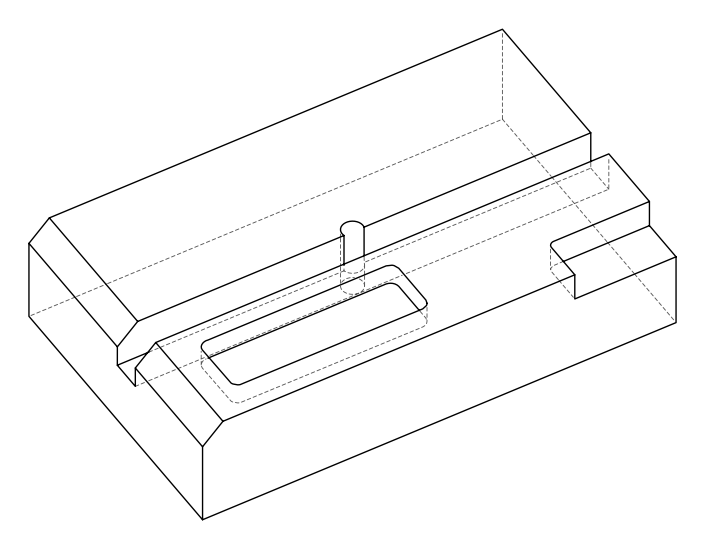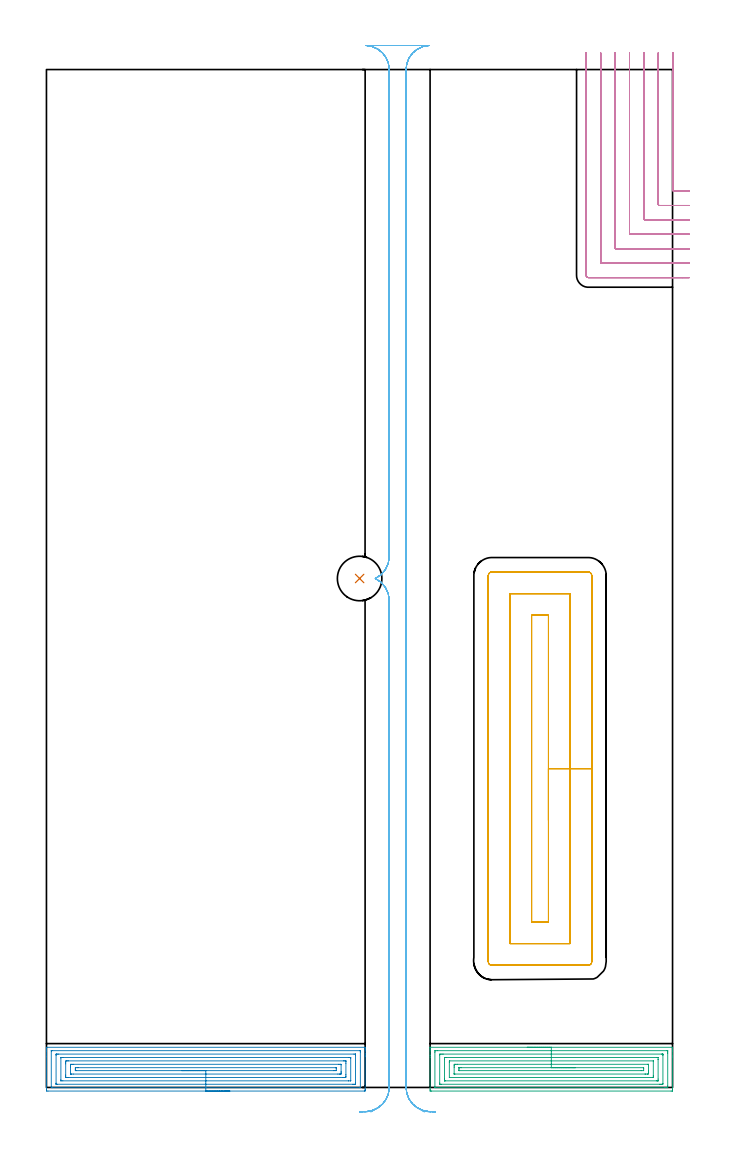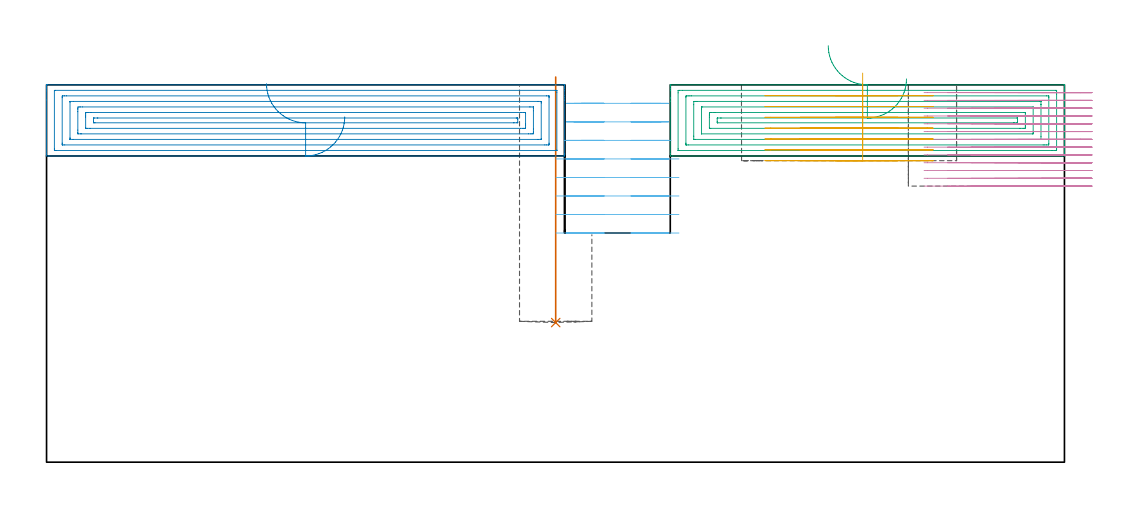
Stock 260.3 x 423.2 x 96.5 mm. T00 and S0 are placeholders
(PLAN: 6 operations, 4 tool changes, 64.7 min)
(1 INDEXABLE_INSERT_DRILL_BLIND_HOLE_FROM_SOLID | STEP1POCKET | NXT0302_008 | 0.25 min | 16257 mm3)
(2 AREA_MILL | FG_CHAMFER_SURFACE | UGT0205_001 | 7.69 min | 23218 mm3)
(3 AREA_MILL_1 | FG_CHAMFER_SURFACE_1 | UGT0205_001 | 5.91 min | 17962 mm3)
(4 MILL_CORNER_NOTCH_RECTANGULAR | CORNER_NOTCH_RECTANGULAR | NXT0201_009 | Follow Part, ap 2, ae 75% | 20.48 min | 93406 mm3)
(5 MILL_RECTANGULAR_POCKET | POCKET_RECTANGULAR_STRAIGHT | NXT0201_011 | Follow Part, ap 3, ae 75% | 15.2 min | 186329 mm3)
(6 MILL_RECTANGULAR_SLOT | SLOT_RECTANGULAR | UGT0201_094 | Follow Part, ap 5, ae 75% | 15.17 min | 427048 mm3)
(TOOL NXT0302_008 | Index. Insert Drill 18.5mm [880-D1850L25-05] | D18.5 PA176 FL93 Z2)
(TOOL UGT0205_001 | Chamfer Mill 20 x 3 x 45 deg. | D20 FL50 Z2)
(TOOL NXT0201_009 | ENDMILL 8mm [2P460-0800-NA 1630] | D8 FL26 Z6)
(TOOL NXT0201_011 | ENDMILL 12mm [2P460-1200-NA 1630] | D12 FL38 Z6)
(TOOL UGT0201_094 | End mill 20 mm | D20 FL38 Z4)
(OP 1 INDEXABLE_INSERT_DRILL_BLIND_HOLE_FROM_SOLID)
G17 G21 G94 G90
T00 M6
G54
G17 G0 G90 X130.2 Y211.6 S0 M3
G43 Z106.5 H1
G94 G81 G98 Z35.7 F250. R98.5
G80
M5
M2
(OP 2 AREA_MILL)
G17 G21 G94 G90
T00 M6
G54
G17 G0 G90 X76.25 Y-1.5 S1061 M3
G43 Z106.5 H0
Z88.3
G94 G1 X76.212 Z87.428 F250.
X76.098 Z86.564
X75.909 Z85.712
X75.647 Z84.88
X75.313 Z84.074
X74.91 Z83.3
X74.442 Z82.564
X73.91 Z81.872
X73.321 Z81.229
X72.678 Z80.64
X71.986 Z80.109
X71.25 Z79.64
X70.476 Z79.237
X69.67 Z78.903
X68.838 Z78.641
X67.986 Z78.452
X67.122 Z78.338
X66.25 Z78.3
X0.613 Y-1.499 Z78.301
X0.007 Y-1.491 Z78.306
X0. Y-0.885 Z78.912
Y12.792 Z92.587
Y15.192 Z94.987
Y15.859 Z95.659
Y16.241 Z96.04
X0.007 Y16.64 Z96.431
X0.01 Y16.697 Z96.488
X0.167 Y16.7 Z96.5
X132.333
X132.49 Y16.697 Z96.488
X132.497 Y16.661 Z96.452
X132.498 Y16.638 Z96.429
X132.5 Y16.241 Z96.04
Y15.859 Z95.658
Y15.192 Z94.987
Y13.965 Z93.762
Y13.405 Z93.2
Y12.792 Z92.587
Y-0.885 Z78.912
X132.498 Y-1.167 Z78.631
X132.49 Y-1.492 Z78.306
X132.165 Y-1.499 Z78.299
X66.25 Y-1.5 Z78.3
Y-0.086 Z79.714
X2.399
X2.305 Y-0.085 Z79.715
X2.118 Y-0.081 Z79.719
X2.009 Y-0.077 Z79.723
X2.006 Y-0.048 Z79.752
X2.003 Y0.008 Z79.808
X2. Y0.408 Z80.208
Y15.192 Z94.992
X2.002 Y15.242 Z95.042
X2.005 Y15.266 Z95.066
X2.009 Y15.274 Z95.074
X2.025 Y15.279 Z95.079
X2.211 Y15.284 Z95.084
X2.306 Y15.286 Z95.086
X130.101
X130.195 Y15.285 Z95.085
X130.382 Y15.281 Z95.081
X130.491 Y15.277 Z95.077
X130.494 Y15.248 Z95.048
X130.497 Y15.192 Z94.992
X130.5 Y14.793 Z94.593
Y0.008 Z79.808
X130.498 Y-0.042 Z79.758
X130.495 Y-0.066 Z79.734
X130.492 Y-0.074 Z79.726
X130.475 Y-0.079 Z79.721
X130.289 Y-0.084 Z79.716
X130.194 Y-0.086 Z79.714
X66.25
Y1.328 Z81.128
X4.651 Y1.329 Z81.129
X4.185 Y1.331 Z81.131
X4.031 Y1.333 Z81.133
X4.013 Y1.335 Z81.135
X4.008 Y1.387 Z81.187
X4.003 Y1.486 Z81.286
X4.001 Y1.609 Z81.409
X4. Y1.795 Z81.595
X4.001 Y13.405 Z93.205
X4.002 Y13.589 Z93.389
X4.01 Y13.776 Z93.576
X4.02 Y13.865 Z93.665
X4.069 Y13.867 Z93.667
X4.185 Y13.87 Z93.67
X4.613 Y13.871 Z93.671
X5.078 Y13.872 Z93.672
X127.849 Y13.871 Z93.671
X128.315 Y13.869 Z93.669
X128.469 Y13.867 Z93.667
X128.487 Y13.865 Z93.665
X128.492 Y13.813 Z93.613
X128.497 Y13.714 Z93.514
X128.499 Y13.591 Z93.391
X128.5 Y13.405 Z93.205
X128.499 Y1.795 Z81.595
X128.498 Y1.611 Z81.411
X128.49 Y1.424 Z81.224
X128.48 Y1.335 Z81.135
X128.431 Y1.333 Z81.133
X128.315 Y1.33 Z81.13
X127.887 Y1.329 Z81.129
X127.422 Y1.328 Z81.128
X66.25
Y2.743 Z82.543
X6.809
X6.025 Y2.749 Z82.549
X6.01 Y2.75 Z82.55
X6.006 Y2.771 Z82.571
X6.002 Y2.822 Z82.622
X6. Y2.927 Z82.727
Y3.135 Z82.935
Y12.268 Z92.068
X6.002 Y12.376 Z92.176
X6.006 Y12.429 Z92.229
X6.01 Y12.45 Z92.25
X6.031 Y12.452 Z92.252
X6.864 Y12.457 Z92.257
X6.919
X125.691
X126.475 Y12.451 Z92.251
X126.49 Y12.449 Z92.249
X126.494 Y12.429 Z92.229
X126.498 Y12.378 Z92.178
X126.5 Y12.273 Z92.073
Y12.065 Z91.865
Y2.932 Z82.732
X126.498 Y2.824 Z82.624
X126.494 Y2.771 Z82.571
X126.49 Y2.75 Z82.55
X126.469 Y2.748 Z82.548
X125.636 Y2.743 Z82.543
X125.581
X66.25
Y4.157 Z83.957
X8.967
X8.65 Y4.158 Z83.958
X8.07 Y4.162 Z83.962
X8.025 Y4.164 Z83.964
X8.01 Y4.175 Z83.975
X8.004 Y4.228 Z84.028
X8.001 Y4.474 Z84.274
X8. Y5.125 Z84.925
Y9.833 Z89.633
X8.003 Y10.48 Z90.28
X8.01 Y10.726 Z90.526
X8.026 Y11.036 Z90.836
X8.336 Y11.04 Z90.84
X8.65 Y11.042 Z90.842
X9.227 Y11.043 Z90.843
X123.533
X123.85 Y11.042 Z90.842
X124.43 Y11.038 Z90.838
X124.475 Y11.036 Z90.836
X124.49 Y11.025 Z90.825
X124.496 Y10.972 Z90.772
X124.498 Y10.726 Z90.526
X124.5 Y10.076 Z89.876
Y5.367 Z85.167
X124.497 Y4.72 Z84.52
X124.49 Y4.474 Z84.274
X124.474 Y4.164 Z83.964
X124.164 Y4.16 Z83.96
X123.85 Y4.158 Z83.958
X123.273 Y4.157 Z83.957
X66.25
Y5.571 Z85.371
X11.126
X10.437 Y5.572 Z85.372
X10.23 Y5.574 Z85.374
X10.072 Y5.578 Z85.378
X10.01 Y5.587 Z85.387
X10.007 Y5.623 Z85.423
X10.002 Y5.802 Z85.602
X10. Y8.483 Z88.283
X10.001 Y8.94 Z88.74
X10.002 Y9.374 Z89.174
X10.009 Y9.521 Z89.321
X10.015 Y9.622 Z89.422
X10.092 Y9.624 Z89.424
X10.437 Y9.627 Z89.427
X10.641 Y9.629 Z89.429
X11.33
X121.374
X122.063 Y9.628 Z89.428
X122.27 Y9.626 Z89.426
X122.428 Y9.622 Z89.422
X122.49 Y9.613 Z89.413
X122.493 Y9.577 Z89.377
X122.498 Y9.398 Z89.198
X122.5 Y6.717 Z86.517
X122.499 Y6.26 Z86.06
X122.498 Y5.826 Z85.626
X122.491 Y5.679 Z85.479
X122.485 Y5.578 Z85.378
X122.408 Y5.576 Z85.376
X122.063 Y5.573 Z85.373
X121.859 Y5.571 Z85.371
X121.17
X66.25
Y6.985 Z86.785
X12.39 Y6.986 Z86.786
X12.223 Y6.987 Z86.787
X12.055 Y6.99 Z86.79
X12.015 Y6.992 Z86.792
X12.01 Y7.021 Z86.821
X12.003 Y7.079 Z86.879
X12.001 Y7.153 Z86.953
X12. Y7.376 Z87.176
X12.003 Y8.047 Z87.847
X12.006 Y8.158 Z87.958
X12.01 Y8.207 Z88.007
X12.059 Y8.21 Z88.01
X12.223 Y8.213 Z88.013
X12.948 Y8.215 Z88.015
X13.116
X120.11 Y8.214 Z88.014
X120.277 Y8.213 Z88.013
X120.445 Y8.21 Z88.01
X120.485 Y8.208 Z88.008
X120.49 Y8.179 Z87.979
X120.497 Y8.121 Z87.921
X120.499 Y8.047 Z87.847
X120.5 Y7.824 Z87.624
X120.497 Y7.153 Z86.953
X120.494 Y7.042 Z86.842
X120.49 Y6.993 Z86.793
X120.441 Y6.99 Z86.79
X120.277 Y6.987 Z86.787
X119.552 Y6.985 Z86.785
X119.384
X66.25
X65.378 Z86.823
X64.514 Z86.937
X63.662 Z87.126
X62.83 Z87.388
X62.024 Z87.722
X61.25 Z88.125
X60.514 Z88.594
X59.822 Z89.125
X59.179 Z89.714
X58.59 Z90.357
X58.058 Z91.05
X57.59 Z91.785
X57.187 Z92.559
X56.853 Z93.365
X56.591 Z94.197
X56.402 Z95.049
X56.288 Z95.914
X56.25 Z96.785
G0 Z106.5
M5
M2
(OP 3 AREA_MILL_1)
G17 G21 G94 G90
T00 M6
G54
G17 G0 G90 X199.9 Y16.7 S1061 M3
G43 Z106.5 H0
G94 G1 X199.938 Z105.628 F250.
X200.052 Z104.763
X200.241 Z103.912
X200.503 Z103.08
X200.837 Z102.274
X201.24 Z101.5
X201.709 Z100.764
X202.24 Z100.072
X202.829 Z99.429
X203.472 Z98.839
X204.164 Z98.308
X204.9 Z97.84
X205.674 Z97.437
X206.48 Z97.103
X207.312 Z96.841
X208.164 Z96.652
X209.028 Z96.538
X209.9 Z96.5
X260.179
X260.29 Y16.704 Z96.496
X260.293 Y16.655 Z96.447
X260.3 Y16.357 Z96.156
Y15.689 Z95.488
Y15.192 Z94.987
Y13.157 Z92.954
Y12.512 Z92.307
X260.299 Y-0.885 Z78.912
X260.297 Y-1.453 Z78.344
X260.293 Y-1.491 Z78.305
X259.731 Y-1.5 Z78.3
X160.069 Y-1.499 Z78.301
X159.507 Y-1.491 Z78.305
X159.503 Y-1.453 Z78.344
X159.5 Y-0.885 Z78.912
Y12.512 Z92.307
Y13.157 Z92.954
Y13.405 Z93.202
Y15.192 Z94.987
Y15.689 Z95.488
Y16.357 Z96.156
X159.501 Y16.653 Z96.445
Y16.66 Z96.452
X159.51 Y16.704 Z96.496
X159.621 Y16.7 Z96.5
X209.9
Y15.286 Z95.086
X258.045 Y15.285 Z95.085
X258.232 Y15.281 Z95.081
X258.281 Y15.279 Z95.079
X258.29 Y15.27 Z95.07
X258.295 Y15.241 Z95.041
X258.298 Y15.192 Z94.992
X258.3 Y14.842 Z94.642
Y14.299 Z94.099
X258.299 Y0.552 Z80.352
X258.292 Y0.008 Z79.808
X258.29 Y-0.072 Z79.728
X258.138 Y-0.081 Z79.719
X258.044 Y-0.085 Z79.715
X257.951
X257.155 Y-0.086 Z79.714
X161.755 Y-0.085 Z79.715
X161.568 Y-0.081 Z79.719
X161.519 Y-0.079 Z79.721
X161.51 Y-0.07 Z79.73
X161.505 Y-0.041 Z79.759
X161.502 Y0.008 Z79.808
X161.5 Y0.358 Z80.158
X161.501 Y14.648 Z94.448
X161.508 Y15.192 Z94.992
X161.51 Y15.272 Z95.072
X161.662 Y15.281 Z95.081
X161.756 Y15.284 Z95.084
X161.849 Y15.285 Z95.085
X162.645 Y15.286 Z95.086
X209.9
Y13.871 Z93.671
X255.708
X256.172 Y13.87 Z93.67
X256.238 Y13.869 Z93.669
X256.276 Y13.865 Z93.665
X256.29 Y13.861 Z93.661
X256.293 Y13.791 Z93.591
X256.299 Y13.534 Z93.334
X256.3 Y13.405 Z93.205
X256.299 Y1.667 Z81.467
X256.292 Y1.537 Z81.337
X256.278 Y1.335 Z81.135
X256.172 Y1.333 Z81.133
X255.745 Y1.33 Z81.13
X255.282 Y1.329 Z81.129
X254.856 Y1.328 Z81.128
X164.093 Y1.329 Z81.129
X163.628
X163.562 Y1.331 Z81.131
X163.524 Y1.335 Z81.135
X163.51 Y1.339 Z81.139
X163.507 Y1.409 Z81.209
X163.501 Y1.666 Z81.466
X163.5 Y1.795 Z81.595
X163.501 Y13.533 Z93.333
X163.508 Y13.663 Z93.463
X163.522 Y13.865 Z93.665
X163.628 Y13.867 Z93.667
X164.055 Y13.87 Z93.67
X164.518 Y13.871 Z93.671
X164.944
X209.9
Y12.457 Z92.257
X253.945
X254.139 Y12.456 Z92.256
X254.235 Y12.454 Z92.254
X254.28 Y12.45 Z92.25
X254.29 Y12.445 Z92.245
X254.293 Y12.427 Z92.227
X254.3 Y11.712 Z91.512
Y11.619 Z91.419
Y3.488 Z83.288
X254.293 Y2.773 Z82.573
X254.29 Y2.755 Z82.555
X254.28 Y2.75 Z82.55
X254.235 Y2.746 Z82.546
X254.139 Y2.744 Z82.544
X253.945 Y2.743 Z82.543
X253.557
X165.855
X165.661 Y2.744 Z82.544
X165.565 Y2.746 Z82.546
X165.52 Y2.75 Z82.55
X165.51 Y2.755 Z82.555
X165.507 Y2.773 Z82.573
X165.5 Y3.488 Z83.288
Y3.581 Z83.381
X165.501 Y11.619 Z91.419
X165.508 Y12.412 Z92.212
X165.523 Y12.451 Z92.251
X165.568 Y12.453 Z92.253
X165.672 Y12.456 Z92.256
X165.88 Y12.457 Z92.257
X166.298
X209.9
Y11.043 Z90.843
X252.298 Y11.042 Z90.842
X252.3 Y11.04 Z90.84
Y4.788 Z84.588
X252.297 Y4.474 Z84.274
X252.29 Y4.186 Z83.986
X252.277 Y4.164 Z83.964
X252.228 Y4.16 Z83.96
X252.144 Y4.157 Z83.957
X167.503
X167.502 Y4.158 Z83.958
X167.5 Y4.16 Z83.96
Y10.412 Z90.212
X167.503 Y10.726 Z90.526
X167.51 Y11.014 Z90.814
X167.523 Y11.036 Z90.836
X167.572 Y11.04 Z90.84
X167.656 Y11.043 Z90.843
X209.9
Y9.629 Z89.429
X249.943 Y9.628 Z89.428
X250.148 Y9.627 Z89.427
X250.267 Y9.623 Z89.423
X250.29 Y9.622 Z89.422
X250.294 Y9.607 Z89.407
X250.297 Y9.587 Z89.387
X250.299 Y9.475 Z89.275
X250.3 Y6.795 Z86.595
X250.297 Y6.26 Z86.06
X250.293 Y5.909 Z85.709
X250.276 Y5.578 Z85.378
X249.943 Y5.574 Z85.374
X249.739 Y5.572 Z85.372
X249.053 Y5.571 Z85.371
X248.85
X169.857 Y5.572 Z85.372
X169.652 Y5.573 Z85.373
X169.533 Y5.577 Z85.377
X169.51 Y5.578 Z85.378
X169.506 Y5.593 Z85.393
X169.503 Y5.613 Z85.413
X169.501 Y5.725 Z85.525
X169.5 Y8.405 Z88.205
X169.503 Y8.94 Z88.74
X169.507 Y9.291 Z89.091
X169.524 Y9.622 Z89.422
X169.857 Y9.626 Z89.426
X170.062 Y9.628 Z89.428
X170.747 Y9.629 Z89.429
X170.95
X209.9
Y8.215 Z88.015
X248.163 Y8.214 Z88.014
X248.219 Y8.213 Z88.013
X248.263 Y8.211 Z88.011
X248.285 Y8.208 Z88.008
X248.29 Y8.183 Z87.983
X248.296 Y8.047 Z87.847
X248.299 Y7.91 Z87.71
X248.296 Y7.153 Z86.953
X248.292 Y7.024 Z86.824
X248.281 Y6.992 Z86.792
X248.246 Y6.99 Z86.79
X248.163 Y6.988 Z86.788
X247.441 Y6.985 Z86.785
X247.273
X171.637 Y6.986 Z86.786
X171.581 Y6.987 Z86.787
X171.537 Y6.989 Z86.789
X171.515 Y6.992 Z86.792
X171.51 Y7.017 Z86.817
X171.504 Y7.153 Z86.953
X171.501 Y7.29 Z87.09
X171.504 Y8.047 Z87.847
X171.508 Y8.176 Z87.976
X171.519 Y8.208 Z88.008
X171.554 Y8.21 Z88.01
X171.637 Y8.212 Z88.012
X172.359 Y8.215 Z88.015
X172.527
X209.9
X210.772 Z88.053
X211.637 Z88.167
X212.488 Z88.355
X213.32 Z88.618
X214.126 Z88.952
X214.9 Z89.354
X215.636 Z89.823
X216.328 Z90.354
X216.971 Z90.944
X217.56 Z91.587
X218.092 Z92.279
X218.56 Z93.015
X218.963 Z93.788
X219.297 Z94.594
X219.559 Z95.426
X219.748 Z96.278
X219.862 Z97.143
X219.9 Z98.015
G0 Z106.5
M5
M2
(OP 4 MILL_CORNER_NOTCH_RECTANGULAR)
G17 G21 G94 G90
T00 M6
G54
G17 G0 G90 X260.4 Y430.199 S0 M3
G43 Z106.5 H1
Z94.508
G94 G1 Y427.199 F250.
Y373.096 F500.
G3 X260.796 Y372.7 R0.4
G1 X264.3
X267.3 F250.
G0 Z106.5
X254.4 Y430.2
Z94.508
G1 Y427.2
Y367.096 F500.
G3 X254.796 Y366.7 R0.4
G1 X264.3
X267.3 F250.
G0 Z106.5
X248.4 Y430.2
Z94.508
G1 Y427.2
Y361.097 F500.
G3 X248.797 Y360.7 R0.4
G1 X264.3
X267.3 F250.
G0 Z106.5
X242.4 Y430.2
Z94.508
G1 Y427.2
Y355.097 F500.
G3 X242.797 Y354.7 R0.4
G1 X264.3
X267.3 F250.
G0 Z106.5
X236.4 Y430.2
Z94.508
G1 Y427.2
Y349.097 F500.
G3 X236.797 Y348.7 R0.4
G1 X264.3
X267.3 F250.
G0 Z106.5
X230.4 Y430.2
Z94.508
G1 Y427.2
Y343.097 F500.
G3 X230.797 Y342.7 R0.4
G1 X264.3
X267.3 F250.
G0 Z106.5
X224.4 Y430.2
Z94.508
G1 Y427.2
Y337.6 F500.
G3 X225.3 Y336.7 R0.9
G1 X264.3
X267.3 F250.
G0 Z106.5
X260.4 Y430.199
Z92.515
G1 Y427.199
Y373.096 F500.
G3 X260.796 Y372.7 R0.4
G1 X264.3
X267.3 F250.
G0 Z106.5
X254.4 Y430.2
Z92.515
G1 Y427.2
Y367.096 F500.
G3 X254.796 Y366.7 R0.4
G1 X264.3
X267.3 F250.
G0 Z106.5
X248.4 Y430.2
Z92.515
G1 Y427.2
Y361.097 F500.
G3 X248.797 Y360.7 R0.4
G1 X264.3
X267.3 F250.
G0 Z106.5
X242.4 Y430.2
Z92.515
G1 Y427.2
Y355.097 F500.
G3 X242.797 Y354.7 R0.4
G1 X264.3
X267.3 F250.
G0 Z106.5
X236.4 Y430.2
Z92.515
G1 Y427.2
Y349.097 F500.
G3 X236.797 Y348.7 R0.4
G1 X264.3
X267.3 F250.
G0 Z106.5
X230.4 Y430.2
Z92.515
G1 Y427.2
Y343.097 F500.
G3 X230.797 Y342.7 R0.4
G1 X264.3
X267.3 F250.
G0 Z106.5
X224.4 Y430.2
Z92.515
G1 Y427.2
Y337.6 F500.
G3 X225.3 Y336.7 R0.9
G1 X264.3
X267.3 F250.
G0 Z106.5
X260.4 Y430.199
Z90.523
G1 Y427.199
Y373.096 F500.
G3 X260.796 Y372.7 R0.4
G1 X264.3
X267.3 F250.
G0 Z106.5
X254.4 Y430.2
Z90.523
G1 Y427.2
Y367.096 F500.
G3 X254.796 Y366.7 R0.4
G1 X264.3
X267.3 F250.
G0 Z106.5
X248.4 Y430.2
Z90.523
G1 Y427.2
Y361.097 F500.
G3 X248.797 Y360.7 R0.4
G1 X264.3
X267.3 F250.
G0 Z106.5
X242.4 Y430.2
Z90.523
G1 Y427.2
Y355.097 F500.
G3 X242.797 Y354.7 R0.4
G1 X264.3
X267.3 F250.
G0 Z106.5
X236.4 Y430.2
Z90.523
G1 Y427.2
Y349.097 F500.
G3 X236.797 Y348.7 R0.4
G1 X264.3
X267.3 F250.
G0 Z106.5
X230.4 Y430.2
Z90.523
G1 Y427.2
Y343.097 F500.
G3 X230.797 Y342.7 R0.4
G1 X264.3
X267.3 F250.
G0 Z106.5
X224.4 Y430.2
Z90.523
G1 Y427.2
Y337.6 F500.
G3 X225.3 Y336.7 R0.9
G1 X264.3
X267.3 F250.
G0 Z106.5
X260.4 Y430.199
Z88.531
G1 Y427.199
Y373.096 F500.
G3 X260.796 Y372.7 R0.4
G1 X264.3
X267.3 F250.
G0 Z106.5
X254.4 Y430.2
Z88.531
G1 Y427.2
Y367.096 F500.
G3 X254.796 Y366.7 R0.4
G1 X264.3
X267.3 F250.
G0 Z106.5
X248.4 Y430.2
Z88.531
G1 Y427.2
Y361.097 F500.
G3 X248.797 Y360.7 R0.4
G1 X264.3
X267.3 F250.
G0 Z106.5
X242.4 Y430.2
Z88.531
G1 Y427.2
Y355.097 F500.
G3 X242.797 Y354.7 R0.4
G1 X264.3
X267.3 F250.
G0 Z106.5
X236.4 Y430.2
Z88.531
G1 Y427.2
Y349.097 F500.
G3 X236.797 Y348.7 R0.4
G1 X264.3
X267.3 F250.
G0 Z106.5
X230.4 Y430.2
Z88.531
G1 Y427.2
Y343.097 F500.
G3 X230.797 Y342.7 R0.4
G1 X264.3
X267.3 F250.
G0 Z106.5
X224.4 Y430.2
Z88.531
G1 Y427.2
Y337.6 F500.
G3 X225.3 Y336.7 R0.9
G1 X264.3
X267.3 F250.
G0 Z106.5
X260.4 Y430.199
Z86.538
G1 Y427.199
Y373.096 F500.
G3 X260.796 Y372.7 R0.4
G1 X264.3
X267.3 F250.
G0 Z106.5
X254.4 Y430.2
Z86.538
G1 Y427.2
Y367.096 F500.
G3 X254.796 Y366.7 R0.4
G1 X264.3
X267.3 F250.
G0 Z106.5
X248.4 Y430.2
Z86.538
G1 Y427.2
Y361.097 F500.
G3 X248.797 Y360.7 R0.4
G1 X264.3
X267.3 F250.
G0 Z106.5
X242.4 Y430.2
Z86.538
G1 Y427.2
Y355.097 F500.
G3 X242.797 Y354.7 R0.4
G1 X264.3
X267.3 F250.
G0 Z106.5
X236.4 Y430.2
Z86.538
G1 Y427.2
Y349.097 F500.
G3 X236.797 Y348.7 R0.4
G1 X264.3
X267.3 F250.
G0 Z106.5
X230.4 Y430.2
Z86.538
G1 Y427.2
Y343.097 F500.
G3 X230.797 Y342.7 R0.4
G1 X264.3
X267.3 F250.
G0 Z106.5
X224.4 Y430.2
Z86.538
G1 Y427.2
Y337.6 F500.
G3 X225.3 Y336.7 R0.9
G1 X264.3
X267.3 F250.
G0 Z106.5
X260.4 Y430.199
Z84.546
G1 Y427.199
Y373.096 F500.
G3 X260.796 Y372.7 R0.4
G1 X264.3
X267.3 F250.
G0 Z106.5
X254.4 Y430.2
Z84.546
G1 Y427.2
Y367.096 F500.
G3 X254.796 Y366.7 R0.4
G1 X264.3
X267.3 F250.
G0 Z106.5
X248.4 Y430.2
Z84.546
G1 Y427.2
Y361.097 F500.
G3 X248.797 Y360.7 R0.4
G1 X264.3
X267.3 F250.
G0 Z106.5
X242.4 Y430.2
Z84.546
G1 Y427.2
Y355.097 F500.
G3 X242.797 Y354.7 R0.4
G1 X264.3
X267.3 F250.
G0 Z106.5
X236.4 Y430.2
Z84.546
G1 Y427.2
Y349.097 F500.
G3 X236.797 Y348.7 R0.4
G1 X264.3
X267.3 F250.
G0 Z106.5
X230.4 Y430.2
Z84.546
G1 Y427.2
Y343.097 F500.
G3 X230.797 Y342.7 R0.4
G1 X264.3
X267.3 F250.
G0 Z106.5
X224.4 Y430.2
Z84.546
G1 Y427.2
Y337.6 F500.
G3 X225.3 Y336.7 R0.9
G1 X264.3
X267.3 F250.
G0 Z106.5
X260.4 Y430.199
Z82.554
G1 Y427.199
Y373.096 F500.
G3 X260.796 Y372.7 R0.4
G1 X264.3
X267.3 F250.
G0 Z106.5
X254.4 Y430.2
Z82.554
G1 Y427.2
Y367.096 F500.
G3 X254.796 Y366.7 R0.4
G1 X264.3
X267.3 F250.
G0 Z106.5
X248.4 Y430.2
Z82.554
G1 Y427.2
Y361.097 F500.
G3 X248.797 Y360.7 R0.4
G1 X264.3
X267.3 F250.
G0 Z106.5
X242.4 Y430.2
Z82.554
G1 Y427.2
Y355.097 F500.
G3 X242.797 Y354.7 R0.4
G1 X264.3
X267.3 F250.
G0 Z106.5
X236.4 Y430.2
Z82.554
G1 Y427.2
Y349.097 F500.
G3 X236.797 Y348.7 R0.4
G1 X264.3
X267.3 F250.
G0 Z106.5
X230.4 Y430.2
Z82.554
G1 Y427.2
Y343.097 F500.
G3 X230.797 Y342.7 R0.4
G1 X264.3
X267.3 F250.
G0 Z106.5
X224.4 Y430.2
Z82.554
G1 Y427.2
Y337.6 F500.
G3 X225.3 Y336.7 R0.9
G1 X264.3
X267.3 F250.
G0 Z106.5
X260.4 Y430.199
Z80.562
G1 Y427.199
Y373.096 F500.
G3 X260.796 Y372.7 R0.4
G1 X264.3
X267.3 F250.
G0 Z106.5
X254.4 Y430.2
Z80.562
G1 Y427.2
Y367.096 F500.
G3 X254.796 Y366.7 R0.4
G1 X264.3
X267.3 F250.
G0 Z106.5
X248.4 Y430.2
Z80.562
G1 Y427.2
Y361.097 F500.
G3 X248.797 Y360.7 R0.4
G1 X264.3
X267.3 F250.
G0 Z106.5
X242.4 Y430.2
Z80.562
G1 Y427.2
Y355.097 F500.
G3 X242.797 Y354.7 R0.4
G1 X264.3
X267.3 F250.
G0 Z106.5
X236.4 Y430.2
Z80.562
G1 Y427.2
Y349.097 F500.
G3 X236.797 Y348.7 R0.4
G1 X264.3
X267.3 F250.
G0 Z106.5
X230.4 Y430.2
Z80.562
G1 Y427.2
Y343.097 F500.
G3 X230.797 Y342.7 R0.4
G1 X264.3
X267.3 F250.
G0 Z106.5
X224.4 Y430.2
Z80.562
G1 Y427.2
Y337.6 F500.
G3 X225.3 Y336.7 R0.9
G1 X264.3
X267.3 F250.
G0 Z106.5
X260.4 Y430.199
Z78.569
G1 Y427.199
Y373.096 F500.
G3 X260.796 Y372.7 R0.4
G1 X264.3
X267.3 F250.
G0 Z106.5
X254.4 Y430.2
Z78.569
G1 Y427.2
Y367.096 F500.
G3 X254.796 Y366.7 R0.4
G1 X264.3
X267.3 F250.
G0 Z106.5
X248.4 Y430.2
Z78.569
G1 Y427.2
Y361.097 F500.
G3 X248.797 Y360.7 R0.4
G1 X264.3
X267.3 F250.
G0 Z106.5
X242.4 Y430.2
Z78.569
G1 Y427.2
Y355.097 F500.
G3 X242.797 Y354.7 R0.4
G1 X264.3
X267.3 F250.
G0 Z106.5
X236.4 Y430.2
Z78.569
G1 Y427.2
Y349.097 F500.
G3 X236.797 Y348.7 R0.4
G1 X264.3
X267.3 F250.
G0 Z106.5
X230.4 Y430.2
Z78.569
G1 Y427.2
Y343.097 F500.
G3 X230.797 Y342.7 R0.4
G1 X264.3
X267.3 F250.
G0 Z106.5
X224.4 Y430.2
Z78.569
G1 Y427.2
Y337.6 F500.
G3 X225.3 Y336.7 R0.9
G1 X264.3
X267.3 F250.
G0 Z106.5
X260.4 Y430.199
Z76.577
G1 Y427.199
Y373.096 F500.
G3 X260.796 Y372.7 R0.4
G1 X264.3
X267.3 F250.
G0 Z106.5
X254.4 Y430.2
Z76.577
G1 Y427.2
Y367.096 F500.
G3 X254.796 Y366.7 R0.4
G1 X264.3
X267.3 F250.
G0 Z106.5
X248.4 Y430.2
Z76.577
G1 Y427.2
Y361.097 F500.
G3 X248.797 Y360.7 R0.4
G1 X264.3
X267.3 F250.
G0 Z106.5
X242.4 Y430.2
Z76.577
G1 Y427.2
Y355.097 F500.
G3 X242.797 Y354.7 R0.4
G1 X264.3
X267.3 F250.
G0 Z106.5
X236.4 Y430.2
Z76.577
G1 Y427.2
Y349.097 F500.
G3 X236.797 Y348.7 R0.4
G1 X264.3
X267.3 F250.
G0 Z106.5
X230.4 Y430.2
Z76.577
G1 Y427.2
Y343.097 F500.
G3 X230.797 Y342.7 R0.4
G1 X264.3
X267.3 F250.
G0 Z106.5
X224.4 Y430.2
Z76.577
G1 Y427.2
Y337.6 F500.
G3 X225.3 Y336.7 R0.9
G1 X264.3
X267.3 F250.
G0 Z106.5
X260.4 Y430.199
Z74.585
G1 Y427.199
Y373.096 F500.
G3 X260.796 Y372.7 R0.4
G1 X264.3
X267.3 F250.
G0 Z106.5
X254.4 Y430.2
Z74.585
G1 Y427.2
Y367.096 F500.
G3 X254.796 Y366.7 R0.4
G1 X264.3
X267.3 F250.
G0 Z106.5
X248.4 Y430.2
Z74.585
G1 Y427.2
Y361.097 F500.
G3 X248.797 Y360.7 R0.4
G1 X264.3
X267.3 F250.
G0 Z106.5
X242.4 Y430.2
Z74.585
G1 Y427.2
Y355.097 F500.
G3 X242.797 Y354.7 R0.4
G1 X264.3
X267.3 F250.
G0 Z106.5
X236.4 Y430.2
Z74.585
G1 Y427.2
Y349.097 F500.
G3 X236.797 Y348.7 R0.4
G1 X264.3
X267.3 F250.
G0 Z106.5
X230.4 Y430.2
Z74.585
G1 Y427.2
Y343.097 F500.
G3 X230.797 Y342.7 R0.4
G1 X264.3
X267.3 F250.
G0 Z106.5
X224.4 Y430.2
Z74.585
G1 Y427.2
Y337.6 F500.
G3 X225.3 Y336.7 R0.9
G1 X264.3
X267.3 F250.
G0 Z106.5
X260.4 Y430.199
Z72.592
G1 Y427.199
Y373.096 F500.
G3 X260.796 Y372.7 R0.4
G1 X264.3
X267.3 F250.
G0 Z106.5
X254.4 Y430.2
Z72.592
G1 Y427.2
Y367.096 F500.
G3 X254.796 Y366.7 R0.4
G1 X264.3
X267.3 F250.
G0 Z106.5
X248.4 Y430.2
Z72.592
G1 Y427.2
Y361.097 F500.
G3 X248.797 Y360.7 R0.4
G1 X264.3
X267.3 F250.
G0 Z106.5
X242.4 Y430.2
Z72.592
G1 Y427.2
Y355.097 F500.
G3 X242.797 Y354.7 R0.4
G1 X264.3
X267.3 F250.
G0 Z106.5
X236.4 Y430.2
Z72.592
G1 Y427.2
Y349.097 F500.
G3 X236.797 Y348.7 R0.4
G1 X264.3
X267.3 F250.
G0 Z106.5
X230.4 Y430.2
Z72.592
G1 Y427.2
Y343.097 F500.
G3 X230.797 Y342.7 R0.4
G1 X264.3
X267.3 F250.
G0 Z106.5
X224.4 Y430.2
Z72.592
G1 Y427.2
Y337.6 F500.
G3 X225.3 Y336.7 R0.9
G1 X264.3
X267.3 F250.
G0 Z106.5
X260.4 Y430.199
Z70.6
G1 Y427.199
Y373.096 F500.
G3 X260.796 Y372.7 R0.4
G1 X264.3
X267.3 F250.
G0 Z106.5
X254.4 Y430.2
Z70.6
G1 Y427.2
Y367.096 F500.
G3 X254.796 Y366.7 R0.4
G1 X264.3
X267.3 F250.
G0 Z106.5
X248.4 Y430.2
Z70.6
G1 Y427.2
Y361.097 F500.
G3 X248.797 Y360.7 R0.4
G1 X264.3
X267.3 F250.
G0 Z106.5
X242.4 Y430.2
Z70.6
G1 Y427.2
Y355.097 F500.
G3 X242.797 Y354.7 R0.4
G1 X264.3
X267.3 F250.
G0 Z106.5
X236.4 Y430.2
Z70.6
G1 Y427.2
Y349.097 F500.
G3 X236.797 Y348.7 R0.4
G1 X264.3
X267.3 F250.
G0 Z106.5
X230.4 Y430.2
Z70.6
G1 Y427.2
Y343.097 F500.
G3 X230.797 Y342.7 R0.4
G1 X264.3
X267.3 F250.
G0 Z106.5
X224.4 Y430.2
Z70.6
G1 Y427.2
Y337.6 F500.
G3 X225.3 Y336.7 R0.9
G1 X264.3
X267.3 F250.
G0 Z106.5
M5
M2
(OP 5 MILL_RECTANGULAR_POCKET)
G17 G21 G94 G90
T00 M6
G54
G17 G0 G90 X208.7 Y111.011 S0 M3
G43 Z106.5 H1
Z99.5
G94 G1 Y132.55 Z93.728 F250.
Y196.3 F500.
X201.7
Y68.8
X208.7
Y132.55
X217.7
Y205.3
X192.7
Y59.8
X217.7
Y132.55
X226.7
Y212.8
G3 X225.2 Y214.3 R1.5
G1 X185.2
G3 X183.7 Y212.8 R1.5
G1 Y52.3
G3 X185.2 Y50.8 R1.5
G1 X225.2
G3 X226.7 Y52.3 R1.5
G1 Y132.55
Y133.55
G0 X208.7 Y111.011 Z96.728
G1 Y132.55 Z90.957 F250.
Y196.3 F500.
X201.7
Y68.8
X208.7
Y132.55
X217.7
Y205.3
X192.7
Y59.8
X217.7
Y132.55
X226.7
Y212.8
G3 X225.2 Y214.3 R1.5
G1 X185.2
G3 X183.7 Y212.8 R1.5
G1 Y52.3
G3 X185.2 Y50.8 R1.5
G1 X225.2
G3 X226.7 Y52.3 R1.5
G1 Y132.55
Y133.55
G0 X208.7 Y111.011 Z93.957
G1 Y132.55 Z88.186 F250.
Y196.3 F500.
X201.7
Y68.8
X208.7
Y132.55
X217.7
Y205.3
X192.7
Y59.8
X217.7
Y132.55
X226.7
Y212.8
G3 X225.2 Y214.3 R1.5
G1 X185.2
G3 X183.7 Y212.8 R1.5
G1 Y52.3
G3 X185.2 Y50.8 R1.5
G1 X225.2
G3 X226.7 Y52.3 R1.5
G1 Y132.55
Y133.55
G0 X208.7 Y111.011 Z91.186
G1 Y132.55 Z85.414 F250.
Y196.3 F500.
X201.7
Y68.8
X208.7
Y132.55
X217.7
Y205.3
X192.7
Y59.8
X217.7
Y132.55
X226.7
Y212.8
G3 X225.2 Y214.3 R1.5
G1 X185.2
G3 X183.7 Y212.8 R1.5
G1 Y52.3
G3 X185.2 Y50.8 R1.5
G1 X225.2
G3 X226.7 Y52.3 R1.5
G1 Y132.55
Y133.55
G0 X208.7 Y111.011 Z88.414
G1 Y132.55 Z82.643 F250.
Y196.3 F500.
X201.7
Y68.8
X208.7
Y132.55
X217.7
Y205.3
X192.7
Y59.8
X217.7
Y132.55
X226.7
Y212.8
G3 X225.2 Y214.3 R1.5
G1 X185.2
G3 X183.7 Y212.8 R1.5
G1 Y52.3
G3 X185.2 Y50.8 R1.5
G1 X225.2
G3 X226.7 Y52.3 R1.5
G1 Y132.55
Y133.55
G0 X208.7 Y111.011 Z85.643
G1 Y132.55 Z79.871 F250.
Y196.3 F500.
X201.7
Y68.8
X208.7
Y132.55
X217.7
Y205.3
X192.7
Y59.8
X217.7
Y132.55
X226.7
Y212.8
G3 X225.2 Y214.3 R1.5
G1 X185.2
G3 X183.7 Y212.8 R1.5
G1 Y52.3
G3 X185.2 Y50.8 R1.5
G1 X225.2
G3 X226.7 Y52.3 R1.5
G1 Y132.55
Y133.55
G0 X208.7 Y111.011 Z82.871
G1 Y132.55 Z77.1 F250.
Y196.3 F500.
X201.7
Y68.8
X208.7
Y132.55
X217.7
Y205.3
X192.7
Y59.8
X217.7
Y132.55
X226.7
Y212.8
G3 X225.2 Y214.3 R1.5
G1 X185.2
G3 X183.7 Y212.8 R1.5
G1 Y52.3
G3 X185.2 Y50.8 R1.5
G1 X225.2
G3 X226.7 Y52.3 R1.5
G1 Y132.55
Y133.55
G0 Z106.5
M5
M2
(OP 6 MILL_RECTANGULAR_SLOT)
G17 G21 G94 G90
T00 M6
G54
G17 G0 G90 X157.098 Y-10.16 S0 M3
G43 Z106.5 H0
Z91.762
G94 G1 X154.5 Y-8.66 F250.
G2 X149.5 Y0. R10. F500.
G1 Y423.2
G2 X159.053 Y433.19 R10.
G1 Y433.2
X132.947
Y433.19
G2 X142.5 Y423.2 R10.
G1 Y220.663
G2 X136.727 Y211.6 R10.
X142.5 Y202.537 R10.
G1 Y0.
G2 X137.5 Y-8.66 R10.
G1 X134.902 Y-10.16 F250.
G0 X157.14 Y-10.17 Z87.025
G1 X154.536 Y-8.681
G2 X149.5 Y0. R10. F500.
G1 Y423.2
G2 X159.053 Y433.19 R10.
G1 X132.947
G2 X142.5 Y423.2 R10.
G1 Y220.663
G2 X136.727 Y211.6 R10.
X142.5 Y202.537 R10.
G1 Y0.
G2 X137.459 Y-8.684 R10.
G1 X134.854 Y-10.172 F250.
G0 X159.698 Y-10.438 Z82.287
G1 X156.809 Y-9.631
G2 X149.5 Y0. R10. F500.
G1 Y423.2
G2 X159.053 Y433.19 R10.
G1 Y433.2
X132.947
Y433.19
G2 X142.5 Y423.2 R10.
G1 Y220.663
G2 X136.727 Y211.6 R10.
X142.5 Y202.537 R10.
G1 Y0.
G2 X135.217 Y-9.624 R10.
G1 X132.33 Y-10.439 F250.
G0 X161.717 Y-10.202 Z77.55
G1 X158.726 Y-9.97
G2 X149.5 Y0. R10. F500.
G1 Y423.2
G2 X159.053 Y433.19 R10.
G1 X132.947
G2 X142.5 Y423.2 R10.
G1 Y220.663
G2 X136.727 Y211.6 R10.
X142.5 Y202.537 R10.
G1 Y0.
G2 X133.274 Y-9.97 R10.
G1 X130.283 Y-10.202 F250.
G0 X161.717 Z72.812
G1 X158.726 Y-9.97
G2 X149.5 Y0. R10. F500.
G1 Y423.2
G2 X159.053 Y433.19 R10.
G1 Y433.2
X132.947
Y433.19
G2 X142.5 Y423.2 R10.
G1 Y220.663
G2 X136.727 Y211.6 R10.
X142.5 Y202.537 R10.
G1 Y0.
G2 X133.274 Y-9.97 R10.
G1 X130.283 Y-10.202 F250.
G0 X161.717 Z68.075
G1 X158.726 Y-9.97
G2 X149.5 Y0. R10. F500.
G1 Y423.2
G2 X159.053 Y433.19 R10.
G1 X132.947
G2 X142.5 Y423.2 R10.
G1 Y220.663
G2 X136.727 Y211.6 R10.
X142.5 Y202.537 R10.
G1 Y0.
G2 X133.274 Y-9.97 R10.
G1 X130.283 Y-10.202 F250.
G0 X161.717 Z63.337
G1 X158.726 Y-9.97
G2 X149.5 Y0. R10. F500.
G1 Y423.2
G2 X159.053 Y433.19 R10.
G1 X132.947
G2 X142.5 Y423.2 R10.
G1 Y220.663
G2 X136.727 Y211.6 R10.
X142.5 Y202.537 R10.
G1 Y0.
G2 X133.274 Y-9.97 R10.
G1 X130.283 Y-10.202 F250.
G0 X161.717 Z58.6
G1 X158.726 Y-9.97
G2 X149.5 Y0. R10. F500.
G1 Y423.2
G2 X159.053 Y433.19 R10.
G1 X132.947
G2 X142.5 Y423.2 R10.
G1 Y220.663
G2 X136.727 Y211.6 R10.
X142.5 Y202.537 R10.
G1 Y0.
G2 X133.274 Y-9.97 R10.
G1 X130.283 Y-10.202 F250.
G0 Z106.5
M5
M2
